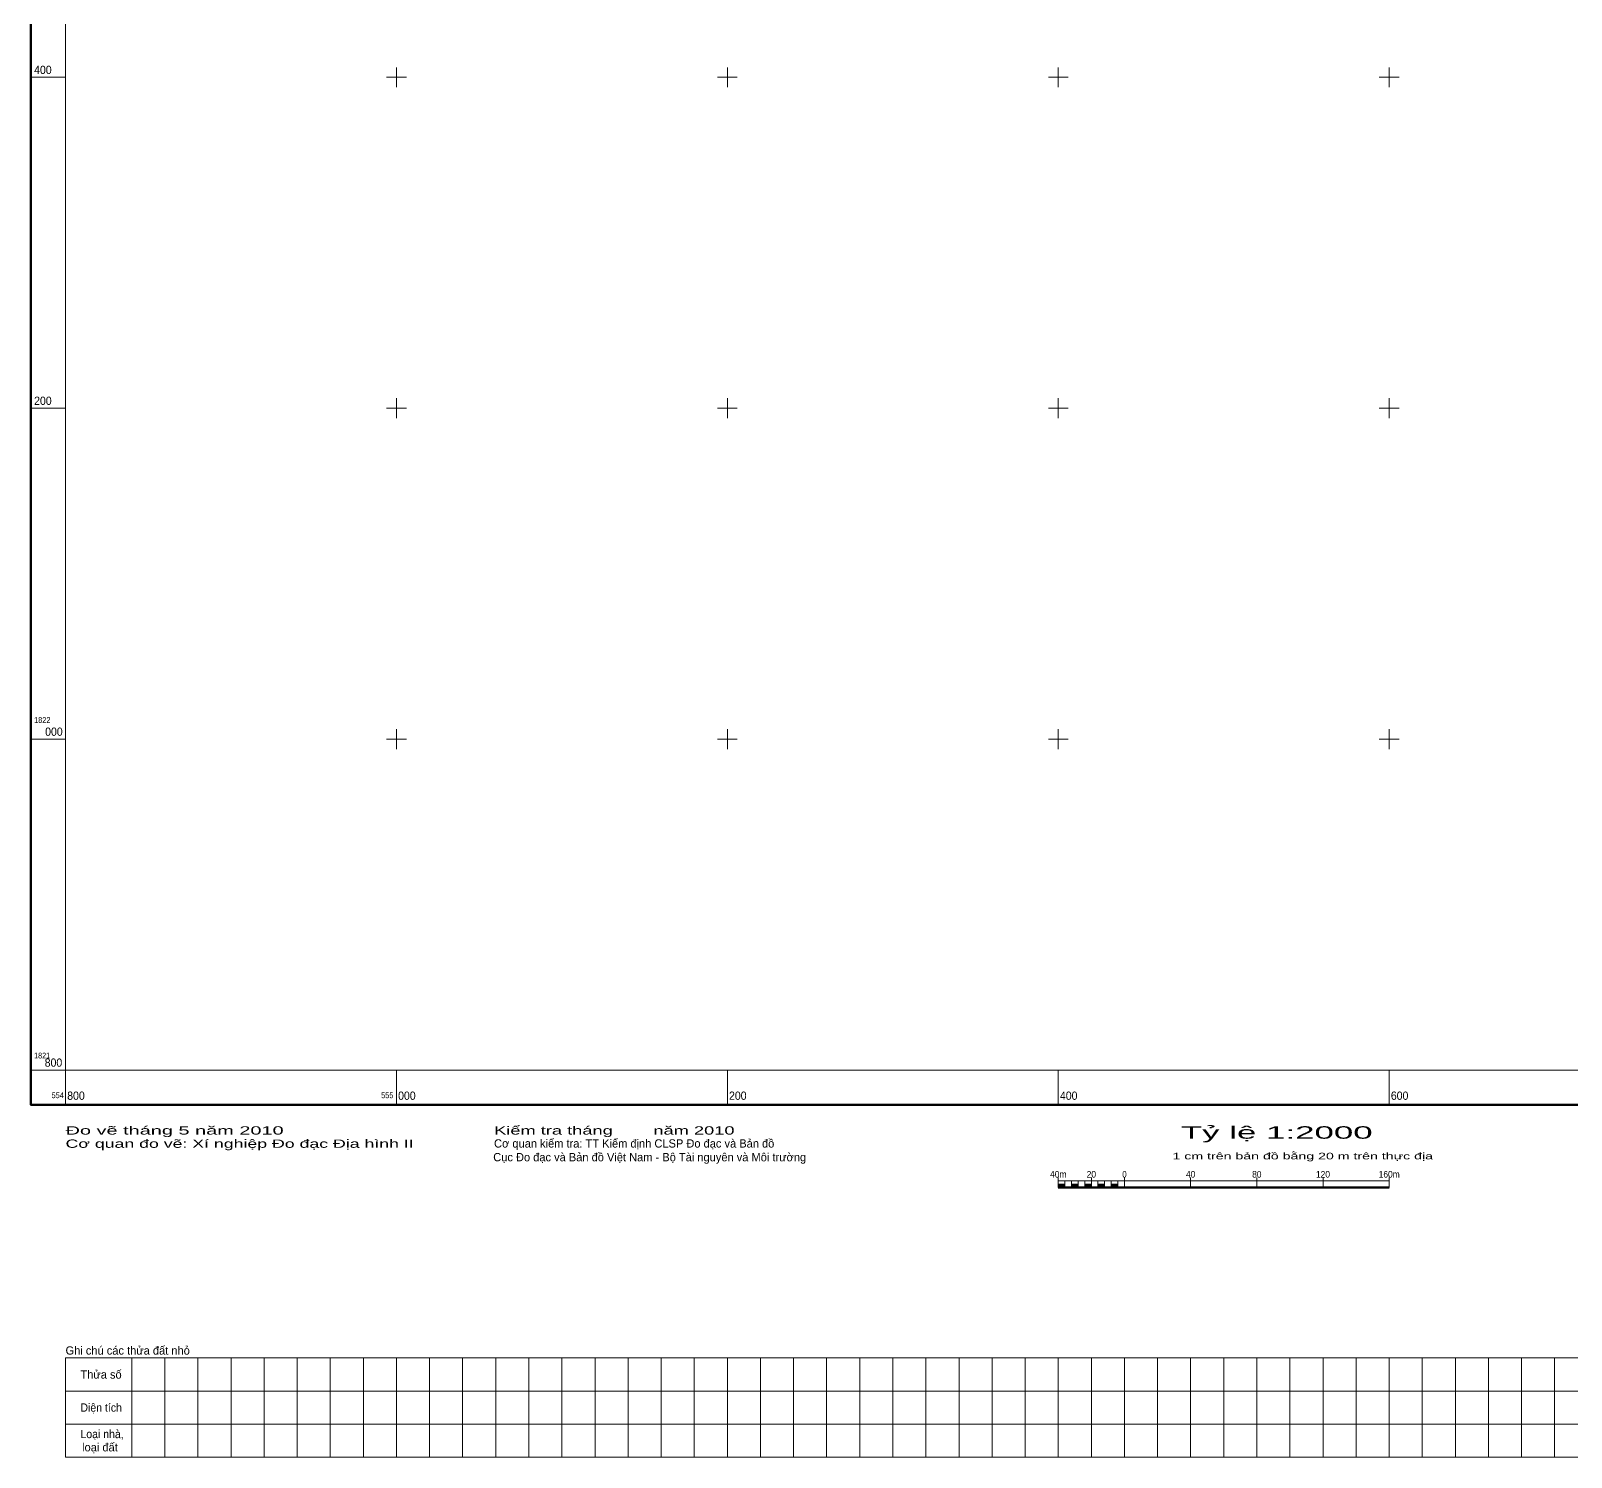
# Model space of a CAD drawing. Header units: metres. Extents: x 554779 to 556640, y 1821566 to 1823292.
# Drawn here: x 554779 to 555710, y 1821566 to 1822428 of the extents above; entities that cross this region are included whole.
import ezdxf
from ezdxf.enums import TextEntityAlignment as Align

# ---------------------------------------------------------------- set-up
doc = ezdxf.new("R2010")
doc.units = ezdxf.units.M
doc.header["$LTSCALE"] = 2
doc.layers.add('63', color=7, linetype='Continuous', lineweight=13)

msp = doc.modelspace()

# ---------------------------------------------------------------- hatches: boundary and pattern name
at = {"layer": '63'}
for points in [[(555400, 1821729), (555400, 1821731), (555404, 1821731), (555404, 1821729)], [(555408, 1821729), (555408, 1821731), (555412, 1821731), (555412, 1821729)], [(555416, 1821729), (555416, 1821731), (555420, 1821731), (555420, 1821729)], [(555424, 1821729), (555424, 1821731), (555428, 1821731), (555428, 1821729)], [(555432, 1821729), (555432, 1821731), (555436, 1821731), (555436, 1821729)]]:
    msp.add_hatch(color=256, dxfattribs=at).paths.add_polyline_path(points)

# ---------------------------------------------------------------- linework, layer by layer
for p, q in [((555000, 1822394), (555000, 1822406)), ((555200, 1822394), (555200, 1822406)), ((555400, 1822394), (555400, 1822406)), ((555600, 1822394), (555600, 1822406)), ((554800, 1822400), (554779, 1822400)), ((554994, 1822400), (555006, 1822400)), ((555194, 1822400), (555206, 1822400)), ((555394, 1822400), (555406, 1822400)), ((555594, 1822400), (555606, 1822400)), ((554800, 1822200), (554779, 1822200)), ((554994, 1822200), (555006, 1822200)), ((555000, 1822194), (555000, 1822206)), ((555194, 1822200), (555206, 1822200)), ((555200, 1822194), (555200, 1822206)), ((555394, 1822200), (555406, 1822200)), ((555400, 1822194), (555400, 1822206)), ((555594, 1822200), (555606, 1822200)), ((555600, 1822194), (555600, 1822206)), ((555000, 1821994), (555000, 1822006)), ((555200, 1821994), (555200, 1822006)), ((555400, 1821994), (555400, 1822006)), ((555600, 1821994), (555600, 1822006)), ((554800, 1822000), (554779, 1822000)), ((554994, 1822000), (555006, 1822000)), ((555194, 1822000), (555206, 1822000)), ((555394, 1822000), (555406, 1822000)), ((555594, 1822000), (555606, 1822000)), ((554800, 1821800), (554779, 1821800)), ((554800, 1821800), (554800, 1821779)), ((555000, 1821800), (555000, 1821779)), ((555200, 1821800), (555200, 1821779)), ((555400, 1821800), (555400, 1821779)), ((555600, 1821800), (555600, 1821779)), ((555400, 1821729), (555400, 1821735)), ((555420, 1821729), (555420, 1821735)), ((555440, 1821729), (555440, 1821735)), ((555480, 1821729), (555480, 1821735)), ((555520, 1821729), (555520, 1821735)), ((555560, 1821729), (555560, 1821735)), ((555600, 1821729), (555600, 1821735)), ((555400, 1821733), (555600, 1821733)), ((555404, 1821729), (555404, 1821733)), ((555408, 1821729), (555408, 1821733)), ((555412, 1821729), (555412, 1821733)), ((555416, 1821729), (555416, 1821733)), ((555420, 1821729), (555420, 1821733)), ((555424, 1821729), (555424, 1821733)), ((555428, 1821729), (555428, 1821733)), ((555432, 1821729), (555432, 1821733)), ((555436, 1821729), (555436, 1821733)), ((554840, 1821626), (554840, 1821566)), ((554860, 1821626), (554860, 1821566)), ((554880, 1821626), (554880, 1821566)), ((554900, 1821626), (554900, 1821566)), ((554920, 1821626), (554920, 1821566)), ((554940, 1821626), (554940, 1821566)), ((554960, 1821626), (554960, 1821566)), ((554980, 1821626), (554980, 1821566)), ((555000, 1821626), (555000, 1821566)), ((555020, 1821626), (555020, 1821566)), ((555040, 1821626), (555040, 1821566)), ((555060, 1821626), (555060, 1821566)), ((555080, 1821626), (555080, 1821566)), ((555100, 1821626), (555100, 1821566)), ((555120, 1821626), (555120, 1821566)), ((555140, 1821626), (555140, 1821566)), ((555160, 1821626), (555160, 1821566)), ((555180, 1821626), (555180, 1821566)), ((555200, 1821626), (555200, 1821566)), ((555220, 1821626), (555220, 1821566)), ((555240, 1821626), (555240, 1821566)), ((555260, 1821626), (555260, 1821566)), ((555280, 1821626), (555280, 1821566)), ((555300, 1821626), (555300, 1821566)), ((555320, 1821626), (555320, 1821566)), ((555340, 1821626), (555340, 1821566)), ((555360, 1821626), (555360, 1821566)), ((555380, 1821626), (555380, 1821566)), ((555400, 1821626), (555400, 1821566)), ((555420, 1821626), (555420, 1821566)), ((555440, 1821626), (555440, 1821566)), ((555460, 1821626), (555460, 1821566)), ((555480, 1821626), (555480, 1821566)), ((555500, 1821626), (555500, 1821566)), ((555520, 1821626), (555520, 1821566)), ((555540, 1821626), (555540, 1821566)), ((555560, 1821626), (555560, 1821566)), ((555580, 1821626), (555580, 1821566)), ((555600, 1821626), (555600, 1821566)), ((555620, 1821626), (555620, 1821566)), ((555640, 1821626), (555640, 1821566)), ((555660, 1821626), (555660, 1821566)), ((555680, 1821626), (555680, 1821566)), ((555700, 1821626), (555700, 1821566)), ((554800, 1821606), (556200, 1821606)), ((554800, 1821586), (556200, 1821586))]:
    msp.add_line(p, q, dxfattribs=at)
at = {"layer": '63', "lineweight": 53}
msp.add_line((555400, 1821729), (555600, 1821729), dxfattribs=at)
at = {"layer": '63', "lineweight": 158}
msp.add_lwpolyline([(554779, 1823221), (556221, 1823221), (556221, 1821779), (554779, 1821779)], close=True, dxfattribs=at)
at = {"layer": '63'}
for points in [[(554800, 1823200), (556200, 1823200), (556200, 1821800), (554800, 1821800)], [(555400, 1821729), (555400, 1821731), (555404, 1821731), (555404, 1821729)], [(555408, 1821729), (555408, 1821731), (555412, 1821731), (555412, 1821729)], [(555416, 1821729), (555416, 1821731), (555420, 1821731), (555420, 1821729)], [(555424, 1821729), (555424, 1821731), (555428, 1821731), (555428, 1821729)], [(555432, 1821729), (555432, 1821731), (555436, 1821731), (555436, 1821729)], [(554800, 1821626), (556200, 1821626), (556200, 1821566), (554800, 1821566)]]:
    msp.add_lwpolyline(points, close=True, dxfattribs=at)

# ---------------------------------------------------------------- texts
for s, height, width, p in [('400', 5, 0.95, (554781, 1822402)), ('200', 5, 0.95, (554781, 1822202)), ('1822', 3.5, 0.95, (554781, 1822009.81)), ('000', 5, 0.95, (554787.67, 1822002)), ('1821', 3.5, 0.9, (554781, 1821807)), ('800', 5, 0.95, (554801, 1821782)), ('000', 5, 0.95, (555001, 1821782)), ('200', 5, 0.95, (555201, 1821782)), ('400', 5, 0.95, (555401, 1821782)), ('600', 5, 0.95, (555601, 1821782)), ('Đo vẽ tháng 5 năm 2010', 5, 1.8, (554800, 1821761)), ('Kiểm tra tháng        năm 2010', 5, 1.65, (555059, 1821761)), ('Cơ quan đo vẽ: Xí nghiệp Đo đạc Địa hình II', 5, 1.6, (554800, 1821753)), ('Diện tích', 5, 0.95, (554809, 1821593.5)), ('Loại nhà,', 5, 0.95, (554809, 1821577.5))]:
    msp.add_text(s, height=height, dxfattribs=dict(at, width=width)).set_placement(p)
at = {"layer": '63', "width": 0.95}
for s, height, p in [('800', 5, (554798, 1821802)), ('554', 3.5, (554799, 1821783)), ('555', 3.5, (554998.16, 1821783))]:
    msp.add_text(s, height=height, dxfattribs=at).set_placement(p, align=Align.RIGHT)
at = {"layer": '63'}
for s, height, width, p in [('Tỷ lệ 1:2000', 7.5, 2.1, (555532.03, 1821758.5)), ('1 cm trên bản đồ bằng 20 m trên thực địa', 4, 1.6, (555547.75, 1821746)), ('40m', 4, 0.95, (555400, 1821735)), ('20', 4, 0.95, (555420, 1821735)), ('0', 4, 0.9, (555440, 1821735)), ('40', 4, 0.95, (555480, 1821735)), ('80', 4, 0.95, (555520, 1821735)), ('120', 4, 0.95, (555559.99, 1821735)), ('160m', 4, 0.95, (555600.01, 1821735))]:
    msp.add_text(s, height=height, dxfattribs=dict(at, width=width)).set_placement(p, align=Align.CENTER)
for s, p in [('Cơ quan kiểm tra: TT Kiểm định CLSP Đo đạc và Bản đồ', (555058.99, 1821753.14)), ('Cục Đo đạc và Bản đồ Việt Nam - Bộ Tài nguyên và Môi trường', (555058.49, 1821744.84)), ('Ghi chú các thửa đất nhỏ', (554800, 1821628)), ('Thửa số', (554809, 1821613.5)), ('loại đất', (554810, 1821569.5))]:
    msp.add_text(s, height=5, dxfattribs=at).set_placement(p)

doc.saveas('drawing.dxf')
